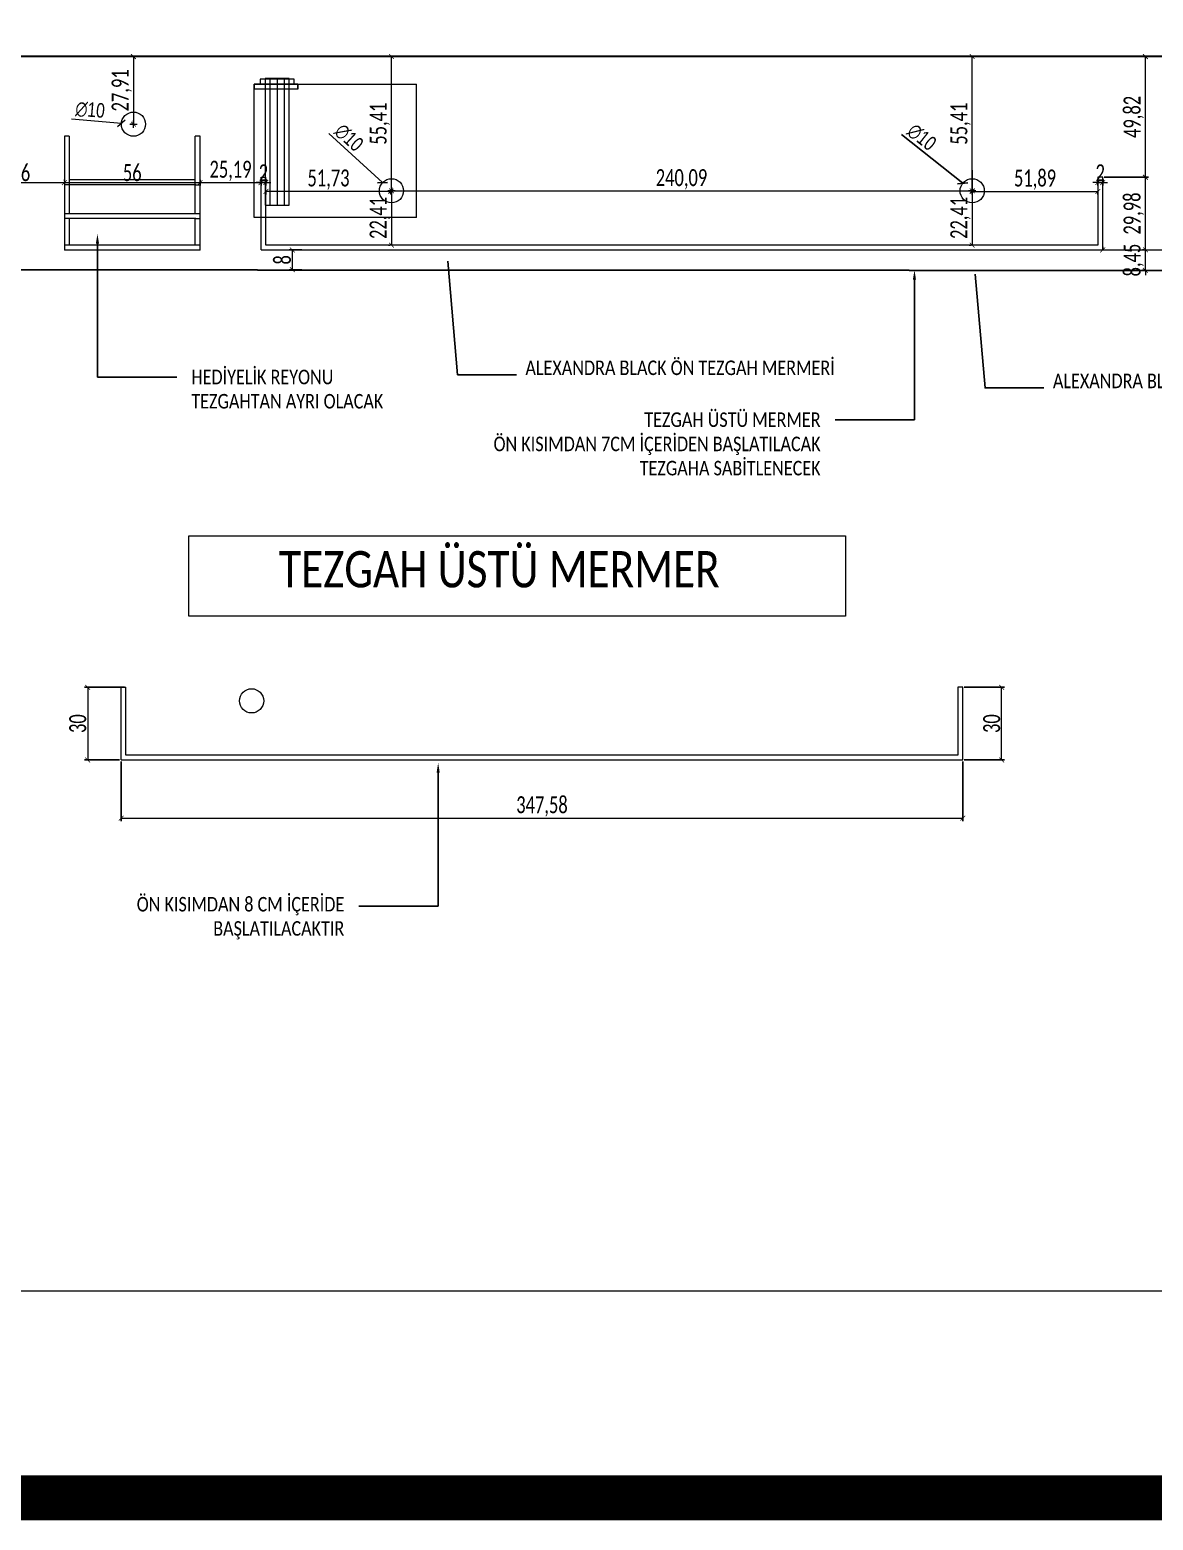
# Model space of a CAD drawing. Header units: millimetres. Extents: x 254888 to 263239, y -110593 to -105042.
# Drawn here: x 259196 to 259660, y -110593 to -109978 of the extents above; entities that cross this region are included whole.
import ezdxf
from ezdxf import colors
from ezdxf.entities.mleader import LeaderData, LeaderLine
from ezdxf.math import Vec2, Vec3

# ---------------------------------------------------------------- set-up
doc = ezdxf.new("R2010")
doc.units = ezdxf.units.MM
doc.header["$PDMODE"] = 2
doc.linetypes.add('CENTER', pattern=[50.8, 31.75, -6.35, 6.35, -6.35])
doc.layers.get('0').update_dxf_attribs({"lineweight": 20})
for name, color, linetype, lineweight in [('demir-1', 103, 'Continuous', 20), ('makineekipman', 156, 'Continuous', 20), ('mermer', 142, 'Continuous', 15), ('olcu', 251, 'Continuous', 20), ('text', 1, 'Continuous', 20), ('ölçü', 251, 'Continuous', 5)]:
    doc.layers.add(name, color=color, linetype=linetype, lineweight=lineweight)
doc.layers.add('RI-OTHERS', color=6, linetype='CENTER')
doc.layers.add('yazı', color=11, linetype='Continuous')
doc.styles.add('ATU', font='GOTHIC.TTF', dxfattribs={"width": 0.8})
doc.styles.add('text2', font='calibri.ttf', dxfattribs={"width": 0.8})
doc.styles.add('Ölçü50', font='calibri.ttf', dxfattribs={"width": 0.7})
doc.dimstyles.new('U_DIM_1_20', dxfattribs={"dimtxt": 6, "dimasz": 3, "dimexe": 3, "dimexo": 5, "dimgap": 1, "dimtad": 1, "dimdec": 1, "dimrnd": 0.5, "dimzin": 11, "dimtxsty": 'ATU', "dimblk": 'OBLIQUE', "dimcen": 1.5, "dimdle": 1.25, "dimclrd": 251, "dimclre": 251, "dimclrt": 1, "dimadec": 0, "dimazin": 0, "dimtfac": 1.25, "dimtdec": 1, "dimtix": 1, "dimtofl": 0, "dimtmove": 1, "dimatfit": 3, "dimldrblk": 'OBLIQUE', "dimfxl": 5, "dimtolj": 1, "dimtzin": 0, "dimarcsym": 0})
doc.dimstyles.new('ölçü10', dxfattribs={"dimtxt": 7, "dimasz": 2, "dimexe": 1.25, "dimexo": 0.625, "dimgap": 0.5, "dimtad": 1, "dimzin": 9, "dimtxsty": 'Ölçü50', "dimblk": 'ARCHTICK', "dimcen": 2, "dimclrd": 256, "dimclre": 256, "dimclrt": 1, "dimazin": 2, "dimtfac": 1, "dimtix": 1, "dimtmove": 0, "dimatfit": 3, "dimldrblk": 'ARCHTICK', "dimfxl": 1, "dimlwd": -1, "dimarcsym": 0})

# ---------------------------------------------------------------- blocks, each defined once
blk = doc.blocks.new('qqq')
at = {"layer": 'makineekipman'}
for p, q in [((242472.82, -92704.32, 0), (242472.82, -92756.62, 0)), ((242475.81, -92704.32, 0), (242475.77, -92756.62, 0)), ((242478.83, -92704.32, 0), (242478.83, -92756.62, 0)), ((242467.18, -92708.61, 0), (242485.25, -92708.61, 0))]:
    blk.add_line(p, q, dxfattribs=at)
at = {"layer": 'makineekipman', "extrusion": (-1.12909e-08, 1.39832e-08, 1), "elevation": 0}
for points in [[(242468.81, -92704.6), (242482.8, -92704.6), (242482.8, -92706.62), (242468.81, -92706.62)], [(242470.81, -92704.32), (242480.73, -92704.32), (242480.73, -92756.62), (242470.81, -92756.62)]]:
    blk.add_lwpolyline(points, close=True, dxfattribs=at)
at = {"layer": 'makineekipman', "extrusion": (6.3311e-09, 1.52846e-08, 1), "elevation": 0}
blk.add_lwpolyline([(242418.25, -92761.59), (242485.25, -92761.59), (242485.25, -92706.62), (242418.25, -92706.62)], dxfattribs=at)
at = {"layer": 'makineekipman', "elevation": 0}
for points in [[(242418.25, -92761.59), (242418.25, -92706.62)], [(242485.25, -92761.59), (242485.25, -92752.08)]]:
    blk.add_lwpolyline(points, dxfattribs=at)
at = {"layer": 'makineekipman', "extrusion": (6.3311e-09, 1.52846e-08, 1), "elevation": 0, "flags": 128}
blk.add_lwpolyline([(242485.25, -92706.62), (242467.18, -92706.62), (242467.18, -92708.61), (242467.18, -92706.62), (242485.25, -92706.62), (242485.25, -92708.61)], close=True, dxfattribs=at)
blk = doc.blocks.new('_Oblique')
at = {"color": 0, "linetype": 'ByBlock', "lineweight": -2}
blk.add_line((-0.5, -0.5), (0.5, 0.5), dxfattribs=at)
blk = doc.blocks.new('*D215')
at = {"layer": 'DEFPOINTS', "color": 0, "transparency": 16777216}
for p in [(260281.55, -109728.4, 0), (260291.51, -109729.24, 0)]:
    blk.add_point(p, dxfattribs=at)
at = {"layer": 'ölçü', "color": 251, "lineweight": -2, "transparency": 16777216}
for p, q in [((260261, -109726.68), (260281.55, -109728.4)), ((260286.53, -109730.32), (260286.53, -109727.32)), ((260285.03, -109728.82), (260288.03, -109728.82))]:
    blk.add_line(p, q, dxfattribs=at)
at = {"layer": 'ölçü', "color": 251, "lineweight": -2, "transparency": 16777216, "xscale": 3, "yscale": 3, "zscale": 3, "rotation": 355.2027176800433}
blk.add_blockref('_Oblique', (260281.55, -109728.4), dxfattribs=at)
at = {"layer": 'ölçü', "color": 1, "transparency": 16777216, "insert": (260268.65, -109722.97), "char_height": 6, "attachment_point": 5, "rotation": 355.20272, "style": 'ATU'}
blk.add_mtext('\\A1;∅10', dxfattribs=at)
blk = doc.blocks.new('*D234')
at = {"layer": 'DEFPOINTS', "color": 0, "transparency": 16777216}
for p in [(259342.16, -110040.7, 0), (259349.54, -110047.44, 0)]:
    blk.add_point(p, dxfattribs=at)
at = {"layer": 'ölçü', "color": 251, "lineweight": -2, "transparency": 16777216}
for p, q in [((259319.97, -110020.42), (259342.16, -110040.7)), ((259344.35, -110044.07), (259347.35, -110044.07)), ((259345.85, -110045.57), (259345.85, -110042.57))]:
    blk.add_line(p, q, dxfattribs=at)
at = {"layer": 'ölçü', "color": 251, "lineweight": -2, "transparency": 16777216, "xscale": 3, "yscale": 3, "zscale": 3, "rotation": 317.5828479906216}
blk.add_blockref('_Oblique', (259342.16, -110040.7), dxfattribs=at)
at = {"layer": 'ölçü', "color": 1, "transparency": 16777216, "insert": (259328.29, -110022.15), "char_height": 6, "attachment_point": 5, "rotation": 317.58285, "style": 'ATU'}
blk.add_mtext('\\A1;∅10', dxfattribs=at)
blk = doc.blocks.new('*D235')
at = {"layer": 'DEFPOINTS', "color": 0, "transparency": 16777216}
for p in [(259581.76, -110040.96, 0), (259589.58, -110047.18, 0)]:
    blk.add_point(p, dxfattribs=at)
at = {"layer": 'ölçü', "color": 251, "lineweight": -2, "transparency": 16777216}
for p, q in [((259556.42, -110020.8), (259581.76, -110040.96)), ((259584.17, -110044.07), (259587.17, -110044.07)), ((259585.67, -110045.57), (259585.67, -110042.57))]:
    blk.add_line(p, q, dxfattribs=at)
at = {"layer": 'ölçü', "color": 251, "lineweight": -2, "transparency": 16777216, "xscale": 3, "yscale": 3, "zscale": 3, "rotation": 321.4969797318866}
blk.add_blockref('_Oblique', (259581.76, -110040.96), dxfattribs=at)
at = {"layer": 'ölçü', "color": 1, "transparency": 16777216, "insert": (259564.85, -110021.96), "char_height": 6, "attachment_point": 5, "rotation": 321.49698, "style": 'ATU'}
blk.add_mtext('\\A1;∅10', dxfattribs=at)
blk = doc.blocks.new('_ArchTick')
at = {"color": 0, "linetype": 'ByBlock', "const_width": 0.15}
blk.add_lwpolyline([(-0.5, -0.5), (0.5, 0.5)], dxfattribs=at)
blk = doc.blocks.new('*D236')
at = {"layer": 'DEFPOINTS', "color": 0, "transparency": 16777216}
for p in [(259236.21, -110249.09), (259220.39, -110279.09), (259234.21, -110279.09)]:
    blk.add_point(p, dxfattribs=at)
at = {"layer": 'olcu', "lineweight": -2, "transparency": 16777216}
for p, q in [((259235.58, -110249.09), (259219.14, -110249.09)), ((259233.58, -110279.09), (259219.14, -110279.09))]:
    blk.add_line(p, q, dxfattribs=at)
at = {"layer": 'olcu', "transparency": 16777216}
blk.add_line((259220.39, -110249.09), (259220.39, -110279.09), dxfattribs=at)
at = {"layer": 'olcu', "transparency": 16777216, "xscale": 2, "yscale": 2, "zscale": 2}
for p, rotation in [((259220.39, -110249.09), 90), ((259220.39, -110279.09), 270)]:
    blk.add_blockref('_ArchTick', p, dxfattribs=dict(at, rotation=rotation))
at = {"layer": 'olcu', "color": 1, "transparency": 16777216, "insert": (259216.31, -110264.09), "char_height": 7, "attachment_point": 5, "rotation": 90, "style": 'Ölçü50'}
blk.add_mtext('30', dxfattribs=at)
blk = doc.blocks.new('*D237')
at = {"layer": 'DEFPOINTS', "color": 0, "transparency": 16777216}
for p in [(259234.21, -110279.09), (259581.79, -110279.09), (259581.79, -110303.1)]:
    blk.add_point(p, dxfattribs=at)
at = {"layer": 'olcu', "lineweight": -2, "transparency": 16777216}
for p, q in [((259234.21, -110279.72), (259234.21, -110304.35)), ((259581.79, -110279.72), (259581.79, -110304.35))]:
    blk.add_line(p, q, dxfattribs=at)
at = {"layer": 'olcu', "transparency": 16777216}
blk.add_line((259234.21, -110303.1), (259581.79, -110303.1), dxfattribs=at)
at = {"layer": 'olcu', "transparency": 16777216, "xscale": 2, "yscale": 2, "zscale": 2, "rotation": 180}
blk.add_blockref('_ArchTick', (259234.21, -110303.1), dxfattribs=at)
at = {"layer": 'olcu', "transparency": 16777216, "xscale": 2, "yscale": 2, "zscale": 2}
blk.add_blockref('_ArchTick', (259581.79, -110303.1), dxfattribs=at)
at = {"layer": 'olcu', "color": 1, "transparency": 16777216, "insert": (259408, -110298.28), "char_height": 7, "attachment_point": 5, "style": 'Ölçü50'}
blk.add_mtext('347,58', dxfattribs=at)
blk = doc.blocks.new('*D238')
at = {"layer": 'DEFPOINTS', "color": 0, "transparency": 16777216}
for p in [(259581.79, -110249.09), (259597.82, -110249.09), (259581.79, -110279.09)]:
    blk.add_point(p, dxfattribs=at)
at = {"layer": 'olcu', "lineweight": -2, "transparency": 16777216}
for p, q in [((259582.41, -110249.09), (259599.07, -110249.09)), ((259582.41, -110279.09), (259599.07, -110279.09))]:
    blk.add_line(p, q, dxfattribs=at)
at = {"layer": 'olcu', "transparency": 16777216}
blk.add_line((259597.82, -110279.09), (259597.82, -110249.09), dxfattribs=at)
at = {"layer": 'olcu', "transparency": 16777216, "xscale": 2, "yscale": 2, "zscale": 2}
for p, rotation in [((259597.82, -110249.09), 90), ((259597.82, -110279.09), 270)]:
    blk.add_blockref('_ArchTick', p, dxfattribs=dict(at, rotation=rotation))
at = {"layer": 'olcu', "color": 1, "transparency": 16777216, "insert": (259593.73, -110264.09), "char_height": 7, "attachment_point": 5, "rotation": 90, "style": 'Ölçü50'}
blk.add_mtext('30', dxfattribs=at)
blk = doc.blocks.new('*D256')
at = {"layer": 'DEFPOINTS', "color": 0, "transparency": 16777216}
for p in [(259174.79, -110040.7, 0), (259210.79, -110040.7, 0), (259210.79, -110040.7)]:
    blk.add_point(p, dxfattribs=at)
at = {"layer": 'ölçü', "lineweight": -2, "transparency": 16777216}
for p, q in [((259174.79, -110040.07), (259174.79, -110039.45)), ((259210.79, -110040.07), (259210.79, -110039.45))]:
    blk.add_line(p, q, dxfattribs=at)
at = {"layer": 'ölçü', "transparency": 16777216}
blk.add_line((259174.79, -110040.7), (259210.79, -110040.7), dxfattribs=at)
at = {"layer": 'ölçü', "transparency": 16777216, "xscale": 2, "yscale": 2, "zscale": 2, "rotation": 180}
blk.add_blockref('_ArchTick', (259174.79, -110040.7), dxfattribs=at)
at = {"layer": 'ölçü', "transparency": 16777216, "xscale": 2, "yscale": 2, "zscale": 2}
blk.add_blockref('_ArchTick', (259210.79, -110040.7), dxfattribs=at)
at = {"layer": 'ölçü', "color": 1, "transparency": 16777216, "insert": (259192.79, -110036.61), "char_height": 7, "attachment_point": 5, "style": 'Ölçü50'}
blk.add_mtext('36', dxfattribs=at)
blk = doc.blocks.new('*D257')
at = {"layer": 'DEFPOINTS', "color": 0, "transparency": 16777216}
for p in [(259210.79, -110040.7, 0), (259266.79, -110038.94, 0), (259266.79, -110040.7)]:
    blk.add_point(p, dxfattribs=at)
at = {"layer": 'ölçü', "lineweight": -2, "transparency": 16777216}
for p, q in [((259210.79, -110040.07), (259210.79, -110039.45)), ((259266.79, -110039.57), (259266.79, -110041.95))]:
    blk.add_line(p, q, dxfattribs=at)
at = {"layer": 'ölçü', "transparency": 16777216}
blk.add_line((259210.79, -110040.7), (259266.79, -110040.7), dxfattribs=at)
at = {"layer": 'ölçü', "transparency": 16777216, "xscale": 2, "yscale": 2, "zscale": 2, "rotation": 180}
blk.add_blockref('_ArchTick', (259210.79, -110040.7), dxfattribs=at)
at = {"layer": 'ölçü', "transparency": 16777216, "xscale": 2, "yscale": 2, "zscale": 2}
blk.add_blockref('_ArchTick', (259266.79, -110040.7), dxfattribs=at)
at = {"layer": 'ölçü', "color": 1, "transparency": 16777216, "insert": (259238.79, -110036.61), "char_height": 7, "attachment_point": 5, "style": 'Ölçü50'}
blk.add_mtext('56', dxfattribs=at)
blk = doc.blocks.new('*D258')
at = {"layer": 'DEFPOINTS', "color": 0, "transparency": 16777216}
for p in [(259266.79, -110038.94, 0), (259291.98, -110038.48), (259291.98, -110040.7)]:
    blk.add_point(p, dxfattribs=at)
at = {"layer": 'ölçü', "lineweight": -2, "transparency": 16777216}
for p, q in [((259266.79, -110039.57), (259266.79, -110041.95)), ((259291.98, -110039.1), (259291.98, -110041.95))]:
    blk.add_line(p, q, dxfattribs=at)
at = {"layer": 'ölçü', "transparency": 16777216}
blk.add_line((259266.79, -110040.7), (259291.98, -110040.7), dxfattribs=at)
at = {"layer": 'ölçü', "transparency": 16777216, "xscale": 2, "yscale": 2, "zscale": 2, "rotation": 180}
blk.add_blockref('_ArchTick', (259266.79, -110040.7), dxfattribs=at)
at = {"layer": 'ölçü', "transparency": 16777216, "xscale": 2, "yscale": 2, "zscale": 2}
blk.add_blockref('_ArchTick', (259291.98, -110040.7), dxfattribs=at)
at = {"layer": 'ölçü', "color": 1, "transparency": 16777216, "insert": (259279.39, -110035.88), "char_height": 7, "attachment_point": 5, "style": 'Ölçü50'}
blk.add_mtext('25,19', dxfattribs=at)
blk = doc.blocks.new('*D259')
at = {"layer": 'DEFPOINTS', "color": 0, "transparency": 16777216}
for p in [(259291.98, -110038.48), (259293.98, -110038.48), (259293.98, -110040.7)]:
    blk.add_point(p, dxfattribs=at)
at = {"layer": 'ölçü', "transparency": 16777216}
for p, q in [((259291.98, -110040.7), (259289.98, -110040.7)), ((259291.98, -110040.7), (259293.98, -110040.7)), ((259293.98, -110040.7), (259295.98, -110040.7))]:
    blk.add_line(p, q, dxfattribs=at)
at = {"layer": 'ölçü', "lineweight": -2, "transparency": 16777216}
for p, q in [((259291.98, -110039.1), (259291.98, -110041.95)), ((259293.98, -110039.1), (259293.98, -110041.95))]:
    blk.add_line(p, q, dxfattribs=at)
at = {"layer": 'ölçü', "transparency": 16777216, "xscale": 2, "yscale": 2, "zscale": 2}
blk.add_blockref('_ArchTick', (259291.98, -110040.7), dxfattribs=at)
at = {"layer": 'ölçü', "transparency": 16777216, "xscale": 2, "yscale": 2, "zscale": 2, "rotation": 180}
blk.add_blockref('_ArchTick', (259293.98, -110040.7), dxfattribs=at)
at = {"layer": 'ölçü', "color": 1, "transparency": 16777216, "insert": (259292.98, -110036.66), "char_height": 7, "attachment_point": 5, "style": 'Ölçü50'}
blk.add_mtext('2', dxfattribs=at)
blk = doc.blocks.new('*D260')
at = {"layer": 'DEFPOINTS', "color": 0, "transparency": 16777216}
for p in [(259637.56, -110038.48), (259639.56, -110038.48), (259639.56, -110040.7)]:
    blk.add_point(p, dxfattribs=at)
at = {"layer": 'ölçü', "transparency": 16777216}
for p, q in [((259637.56, -110040.7), (259635.56, -110040.7)), ((259637.56, -110040.7), (259639.56, -110040.7)), ((259639.56, -110040.7), (259641.56, -110040.7))]:
    blk.add_line(p, q, dxfattribs=at)
at = {"layer": 'ölçü', "lineweight": -2, "transparency": 16777216}
for p, q in [((259637.56, -110039.1), (259637.56, -110041.95)), ((259639.56, -110039.1), (259639.56, -110041.95))]:
    blk.add_line(p, q, dxfattribs=at)
at = {"layer": 'ölçü', "transparency": 16777216, "xscale": 2, "yscale": 2, "zscale": 2}
blk.add_blockref('_ArchTick', (259637.56, -110040.7), dxfattribs=at)
at = {"layer": 'ölçü', "transparency": 16777216, "xscale": 2, "yscale": 2, "zscale": 2, "rotation": 180}
blk.add_blockref('_ArchTick', (259639.56, -110040.7), dxfattribs=at)
at = {"layer": 'ölçü', "color": 1, "transparency": 16777216, "insert": (259638.56, -110036.66), "char_height": 7, "attachment_point": 5, "style": 'Ölçü50'}
blk.add_mtext('2', dxfattribs=at)
blk = doc.blocks.new('*D265')
at = {"layer": 'DEFPOINTS', "color": 0, "transparency": 16777216}
for p in [(259239.29, -109988.66), (259239.29, -110016.57, 0), (259239.29, -110016.57)]:
    blk.add_point(p, dxfattribs=at)
at = {"layer": 'ölçü', "lineweight": -2, "transparency": 16777216}
for p, q in [((259238.67, -109988.66), (259238.04, -109988.66)), ((259238.67, -110016.57), (259238.04, -110016.57))]:
    blk.add_line(p, q, dxfattribs=at)
at = {"layer": 'ölçü', "transparency": 16777216}
blk.add_line((259239.29, -109988.66), (259239.29, -110016.57), dxfattribs=at)
at = {"layer": 'ölçü', "transparency": 16777216, "xscale": 2, "yscale": 2, "zscale": 2}
for p, rotation in [((259239.29, -109988.66), 90), ((259239.29, -110016.57), 270)]:
    blk.add_blockref('_ArchTick', p, dxfattribs=dict(at, rotation=rotation))
at = {"layer": 'ölçü', "color": 1, "transparency": 16777216, "insert": (259234.48, -110002.61), "char_height": 7, "attachment_point": 5, "rotation": 90, "style": 'Ölçü50'}
blk.add_mtext('27,91', dxfattribs=at)
blk = doc.blocks.new('*D266')
at = {"layer": 'DEFPOINTS', "color": 0, "transparency": 16777216}
for p in [(259345.85, -109988.66), (259346.64, -109988.66, 0), (259346.64, -110044.07, 0)]:
    blk.add_point(p, dxfattribs=at)
at = {"layer": 'ölçü', "lineweight": -2, "transparency": 16777216}
for p, q in [((259346.01, -109988.66), (259344.6, -109988.66)), ((259346.01, -110044.07), (259344.6, -110044.07))]:
    blk.add_line(p, q, dxfattribs=at)
at = {"layer": 'ölçü', "transparency": 16777216}
blk.add_line((259345.85, -110044.07), (259345.85, -109988.66), dxfattribs=at)
at = {"layer": 'ölçü', "transparency": 16777216, "xscale": 2, "yscale": 2, "zscale": 2}
for p, rotation in [((259345.85, -109988.66), 90), ((259345.85, -110044.07), 270)]:
    blk.add_blockref('_ArchTick', p, dxfattribs=dict(at, rotation=rotation))
at = {"layer": 'ölçü', "color": 1, "transparency": 16777216, "insert": (259341.06, -110016.36), "char_height": 7, "attachment_point": 5, "rotation": 90, "style": 'Ölçü50'}
blk.add_mtext('55,41', dxfattribs=at)
blk = doc.blocks.new('*D267')
at = {"layer": 'DEFPOINTS', "color": 0, "transparency": 16777216}
for p in [(259345.58, -110043.73), (259585.67, -110044.07, 0), (259585.67, -110044.15)]:
    blk.add_point(p, dxfattribs=at)
at = {"layer": 'ölçü', "transparency": 16777216}
blk.add_line((259345.58, -110044.15), (259585.67, -110044.15), dxfattribs=at)
at = {"layer": 'ölçü', "lineweight": -2, "transparency": 16777216}
for p, q in [((259345.58, -110044.36), (259345.58, -110045.4)), ((259585.67, -110044.69), (259585.67, -110045.4))]:
    blk.add_line(p, q, dxfattribs=at)
at = {"layer": 'ölçü', "transparency": 16777216, "xscale": 2, "yscale": 2, "zscale": 2, "rotation": 180}
blk.add_blockref('_ArchTick', (259345.58, -110044.15), dxfattribs=at)
at = {"layer": 'ölçü', "transparency": 16777216, "xscale": 2, "yscale": 2, "zscale": 2}
blk.add_blockref('_ArchTick', (259585.67, -110044.15), dxfattribs=at)
at = {"layer": 'ölçü', "color": 1, "transparency": 16777216, "insert": (259465.62, -110039.34), "char_height": 7, "attachment_point": 5, "style": 'Ölçü50'}
blk.add_mtext('240,09', dxfattribs=at)
blk = doc.blocks.new('*D268')
at = {"layer": 'DEFPOINTS', "color": 0, "transparency": 16777216}
for p in [(259585.67, -110044.07, 0), (259637.56, -110044.26), (259637.56, -110044.31)]:
    blk.add_point(p, dxfattribs=at)
at = {"layer": 'ölçü', "transparency": 16777216}
blk.add_line((259585.67, -110044.31), (259637.56, -110044.31), dxfattribs=at)
at = {"layer": 'ölçü', "lineweight": -2, "transparency": 16777216}
for p, q in [((259585.67, -110044.69), (259585.67, -110045.56)), ((259637.56, -110044.89), (259637.56, -110045.56))]:
    blk.add_line(p, q, dxfattribs=at)
at = {"layer": 'ölçü', "transparency": 16777216, "xscale": 2, "yscale": 2, "zscale": 2, "rotation": 180}
blk.add_blockref('_ArchTick', (259585.67, -110044.31), dxfattribs=at)
at = {"layer": 'ölçü', "transparency": 16777216, "xscale": 2, "yscale": 2, "zscale": 2}
blk.add_blockref('_ArchTick', (259637.56, -110044.31), dxfattribs=at)
at = {"layer": 'ölçü', "color": 1, "transparency": 16777216, "insert": (259611.62, -110039.5), "char_height": 7, "attachment_point": 5, "style": 'Ölçü50'}
blk.add_mtext('51,89', dxfattribs=at)
blk = doc.blocks.new('*D269')
at = {"layer": 'DEFPOINTS', "color": 0, "transparency": 16777216}
for p in [(259293.98, -110044.02), (259293.98, -110044.3), (259345.71, -110044.02)]:
    blk.add_point(p, dxfattribs=at)
at = {"layer": 'ölçü', "transparency": 16777216}
blk.add_line((259345.71, -110044.3), (259293.98, -110044.3), dxfattribs=at)
at = {"layer": 'ölçü', "lineweight": -2, "transparency": 16777216}
for p, q in [((259293.98, -110044.65), (259293.98, -110045.55)), ((259345.71, -110044.65), (259345.71, -110045.55))]:
    blk.add_line(p, q, dxfattribs=at)
at = {"layer": 'ölçü', "transparency": 16777216, "xscale": 2, "yscale": 2, "zscale": 2, "rotation": 180}
blk.add_blockref('_ArchTick', (259293.98, -110044.3), dxfattribs=at)
at = {"layer": 'ölçü', "transparency": 16777216, "xscale": 2, "yscale": 2, "zscale": 2}
blk.add_blockref('_ArchTick', (259345.71, -110044.3), dxfattribs=at)
at = {"layer": 'ölçü', "color": 1, "transparency": 16777216, "insert": (259319.85, -110039.48), "char_height": 7, "attachment_point": 5, "style": 'Ölçü50'}
blk.add_mtext('51,73', dxfattribs=at)
blk = doc.blocks.new('*D274')
at = {"layer": 'DEFPOINTS', "color": 0, "transparency": 16777216}
for p in [(259585.91, -110044.07), (259585.67, -110066.48), (259585.91, -110066.48)]:
    blk.add_point(p, dxfattribs=at)
at = {"layer": 'ölçü', "lineweight": -2, "transparency": 16777216}
for p, q in [((259585.29, -110044.07), (259584.42, -110044.07)), ((259585.29, -110066.48), (259584.42, -110066.48))]:
    blk.add_line(p, q, dxfattribs=at)
at = {"layer": 'ölçü', "transparency": 16777216}
blk.add_line((259585.67, -110044.07), (259585.67, -110066.48), dxfattribs=at)
at = {"layer": 'ölçü', "transparency": 16777216, "xscale": 2, "yscale": 2, "zscale": 2}
for p, rotation in [((259585.67, -110044.07), 90), ((259585.67, -110066.48), 270)]:
    blk.add_blockref('_ArchTick', p, dxfattribs=dict(at, rotation=rotation))
at = {"layer": 'ölçü', "color": 1, "transparency": 16777216, "insert": (259580.85, -110055.27), "char_height": 7, "attachment_point": 5, "rotation": 90, "style": 'Ölçü50'}
blk.add_mtext('22,41', dxfattribs=at)
blk = doc.blocks.new('*D275')
at = {"layer": 'DEFPOINTS', "color": 0, "transparency": 16777216}
for p in [(259585.67, -109988.66, 0), (259585.67, -109988.66), (259585.67, -110044.07, 0)]:
    blk.add_point(p, dxfattribs=at)
at = {"layer": 'ölçü', "lineweight": -2, "transparency": 16777216}
for p, q in [((259585.04, -109988.66), (259584.42, -109988.66)), ((259585.04, -110044.07), (259584.42, -110044.07))]:
    blk.add_line(p, q, dxfattribs=at)
at = {"layer": 'ölçü', "transparency": 16777216}
blk.add_line((259585.67, -110044.07), (259585.67, -109988.66), dxfattribs=at)
at = {"layer": 'ölçü', "transparency": 16777216, "xscale": 2, "yscale": 2, "zscale": 2}
for p, rotation in [((259585.67, -109988.66), 90), ((259585.67, -110044.07), 270)]:
    blk.add_blockref('_ArchTick', p, dxfattribs=dict(at, rotation=rotation))
at = {"layer": 'ölçü', "color": 1, "transparency": 16777216, "insert": (259580.88, -110016.36), "char_height": 7, "attachment_point": 5, "rotation": 90, "style": 'Ölçü50'}
blk.add_mtext('55,41', dxfattribs=at)
blk = doc.blocks.new('*D276')
at = {"layer": 'DEFPOINTS', "color": 0, "transparency": 16777216}
for p in [(259345.85, -110044.07, 0), (259345.85, -110066.48), (259345.85, -110066.48)]:
    blk.add_point(p, dxfattribs=at)
at = {"layer": 'ölçü', "lineweight": -2, "transparency": 16777216}
for p, q in [((259345.22, -110044.07), (259344.6, -110044.07)), ((259345.22, -110066.48), (259344.6, -110066.48))]:
    blk.add_line(p, q, dxfattribs=at)
at = {"layer": 'ölçü', "transparency": 16777216}
blk.add_line((259345.85, -110044.07), (259345.85, -110066.48), dxfattribs=at)
at = {"layer": 'ölçü', "transparency": 16777216, "xscale": 2, "yscale": 2, "zscale": 2}
for p, rotation in [((259345.85, -110044.07), 90), ((259345.85, -110066.48), 270)]:
    blk.add_blockref('_ArchTick', p, dxfattribs=dict(at, rotation=rotation))
at = {"layer": 'ölçü', "color": 1, "transparency": 16777216, "insert": (259341.03, -110055.27), "char_height": 7, "attachment_point": 5, "rotation": 90, "style": 'Ölçü50'}
blk.add_mtext('22,41', dxfattribs=at)
blk = doc.blocks.new('*D277')
at = {"layer": 'DEFPOINTS', "color": 0, "transparency": 16777216}
for p in [(259309.45, -110068.48), (259304.91, -110076.7), (259309.45, -110076.7, 0)]:
    blk.add_point(p, dxfattribs=at)
at = {"layer": 'ölçü', "lineweight": -2, "transparency": 16777216}
for p, q in [((259308.83, -110068.48), (259303.66, -110068.48)), ((259308.82, -110076.7), (259303.66, -110076.7))]:
    blk.add_line(p, q, dxfattribs=at)
at = {"layer": 'ölçü', "transparency": 16777216}
blk.add_line((259304.91, -110068.48), (259304.91, -110076.7), dxfattribs=at)
at = {"layer": 'ölçü', "transparency": 16777216, "xscale": 2, "yscale": 2, "zscale": 2}
for p, rotation in [((259304.91, -110068.48), 90), ((259304.91, -110076.7), 270)]:
    blk.add_blockref('_ArchTick', p, dxfattribs=dict(at, rotation=rotation))
at = {"layer": 'ölçü', "color": 1, "transparency": 16777216, "insert": (259300.83, -110072.59), "char_height": 7, "attachment_point": 5, "rotation": 90, "style": 'Ölçü50'}
blk.add_mtext('8', dxfattribs=at)
blk = doc.blocks.new('*D280')
at = {"layer": 'DEFPOINTS', "color": 0, "transparency": 16777216}
for p in [(259639.56, -110068.48), (259828.81, -110068.46, 0), (259828.81, -110068.46)]:
    blk.add_point(p, dxfattribs=at)
at = {"layer": 'ölçü', "lineweight": -2, "transparency": 16777216}
for p, q in [((259639.56, -110067.85), (259639.56, -110067.21)), ((259828.81, -110067.83), (259828.81, -110067.21))]:
    blk.add_line(p, q, dxfattribs=at)
at = {"layer": 'ölçü', "transparency": 16777216}
blk.add_line((259639.56, -110068.46), (259828.81, -110068.46), dxfattribs=at)
at = {"layer": 'ölçü', "transparency": 16777216, "xscale": 2, "yscale": 2, "zscale": 2, "rotation": 180}
blk.add_blockref('_ArchTick', (259639.56, -110068.46), dxfattribs=at)
at = {"layer": 'ölçü', "transparency": 16777216, "xscale": 2, "yscale": 2, "zscale": 2}
blk.add_blockref('_ArchTick', (259828.81, -110068.46), dxfattribs=at)
at = {"layer": 'ölçü', "color": 1, "transparency": 16777216, "insert": (259734.18, -110063.64), "char_height": 7, "attachment_point": 5, "style": 'Ölçü50'}
blk.add_mtext('189,24', dxfattribs=at)
blk = doc.blocks.new('*D281')
at = {"layer": 'DEFPOINTS', "color": 0, "transparency": 16777216}
for p in [(259657.21, -110068.46), (259657.21, -110068.46), (259657.21, -110076.91, 0)]:
    blk.add_point(p, dxfattribs=at)
at = {"layer": 'ölçü', "lineweight": -2, "transparency": 16777216}
for p, q in [((259656.58, -110068.46), (259655.96, -110068.46)), ((259656.58, -110076.91), (259655.96, -110076.91))]:
    blk.add_line(p, q, dxfattribs=at)
at = {"layer": 'ölçü', "transparency": 16777216}
for p, q in [((259657.21, -110068.46), (259657.21, -110066.46)), ((259657.21, -110076.91), (259657.21, -110068.46)), ((259657.21, -110076.91), (259657.21, -110078.91))]:
    blk.add_line(p, q, dxfattribs=at)
at = {"layer": 'ölçü', "transparency": 16777216, "xscale": 2, "yscale": 2, "zscale": 2}
for p, rotation in [((259657.21, -110068.46), 270), ((259657.21, -110076.91), 90)]:
    blk.add_blockref('_ArchTick', p, dxfattribs=dict(at, rotation=rotation))
at = {"layer": 'ölçü', "color": 1, "transparency": 16777216, "insert": (259652.39, -110072.68), "char_height": 7, "attachment_point": 5, "rotation": 90, "style": 'Ölçü50'}
blk.add_mtext('8,45', dxfattribs=at)
blk = doc.blocks.new('*D282')
at = {"layer": 'DEFPOINTS', "color": 0, "transparency": 16777216}
for p in [(259639.56, -110038.48), (259657.21, -110038.48), (259657.21, -110068.46)]:
    blk.add_point(p, dxfattribs=at)
at = {"layer": 'ölçü', "lineweight": -2, "transparency": 16777216}
for p, q in [((259640.19, -110038.48), (259658.46, -110038.48)), ((259656.58, -110068.46), (259655.96, -110068.46))]:
    blk.add_line(p, q, dxfattribs=at)
at = {"layer": 'ölçü', "transparency": 16777216}
blk.add_line((259657.21, -110068.46), (259657.21, -110038.48), dxfattribs=at)
at = {"layer": 'ölçü', "transparency": 16777216, "xscale": 2, "yscale": 2, "zscale": 2}
for p, rotation in [((259657.21, -110038.48), 90), ((259657.21, -110068.46), 270)]:
    blk.add_blockref('_ArchTick', p, dxfattribs=dict(at, rotation=rotation))
at = {"layer": 'ölçü', "color": 1, "transparency": 16777216, "insert": (259652.39, -110053.47), "char_height": 7, "attachment_point": 5, "rotation": 90, "style": 'Ölçü50'}
blk.add_mtext('29,98', dxfattribs=at)
blk = doc.blocks.new('*D283')
at = {"layer": 'DEFPOINTS', "color": 0, "transparency": 16777216}
for p in [(259650.86, -109988.66, 0), (259657.21, -109988.66), (259639.56, -110038.48)]:
    blk.add_point(p, dxfattribs=at)
at = {"layer": 'ölçü', "lineweight": -2, "transparency": 16777216}
for p, q in [((259651.49, -109988.66), (259658.46, -109988.66)), ((259640.19, -110038.48), (259658.46, -110038.48))]:
    blk.add_line(p, q, dxfattribs=at)
at = {"layer": 'ölçü', "transparency": 16777216}
blk.add_line((259657.21, -110038.48), (259657.21, -109988.66), dxfattribs=at)
at = {"layer": 'ölçü', "transparency": 16777216, "xscale": 2, "yscale": 2, "zscale": 2}
for p, rotation in [((259657.21, -109988.66), 90), ((259657.21, -110038.48), 270)]:
    blk.add_blockref('_ArchTick', p, dxfattribs=dict(at, rotation=rotation))
at = {"layer": 'ölçü', "color": 1, "transparency": 16777216, "insert": (259652.39, -110013.57), "char_height": 7, "attachment_point": 5, "rotation": 90, "style": 'Ölçü50'}
blk.add_mtext('49,82', dxfattribs=at)
blk = doc.blocks.new('kasa m')
at = {"layer": 'mermer', "extrusion": (-6.3311e-09, 1.52846e-08, 1)}
for p, q in [((260258.03, -109733.83, 0), (260258.03, -109780.82, 0)), ((260260.03, -109733.83, 0), (260260.03, -109765.82, 0)), ((260260.03, -109767.82, 0), (260260.03, -109778.82, 0))]:
    blk.add_line(p, q, dxfattribs=at)
at = {"layer": 'mermer'}
for p, q in [((260260.03, -109733.83, 0), (260258.03, -109733.83, 0)), ((260314.03, -109733.83, 0), (260312.03, -109733.83, 0)), ((260312.03, -109765.82, 0), (260312.03, -109733.83, 0)), ((260314.03, -109780.82, 0), (260314.03, -109733.83, 0)), ((260312.03, -109751.82, 0), (260260.03, -109751.82, 0)), ((260260.03, -109753.82, 0), (260258.03, -109753.82, 0)), ((260312.24, -109753.82, 0), (260260.03, -109753.82, 0)), ((260312.24, -109753.82, 0), (260314.03, -109753.82, 0)), ((260314.03, -109765.82, 0), (260258.03, -109765.82, 0)), ((260260.03, -109767.82, 0), (260258.03, -109767.82, 0)), ((260312.24, -109767.82, 0), (260260.03, -109767.82, 0)), ((260312.03, -109778.82, 0), (260312.03, -109767.82, 0)), ((260312.24, -109767.82, 0), (260314.03, -109767.82, 0)), ((260314.03, -109778.82, 0), (260258.03, -109778.82, 0)), ((260314.03, -109780.82, 0), (260258.03, -109780.82, 0))]:
    blk.add_line(p, q, dxfattribs=at)
blk.add_circle((260286.53, -109728.82, 0), 5, dxfattribs=at)
at = {"layer": 'ölçü'}
dim = blk.add_diameter_dim_2p(p1=(260291.51, -109729.24, 0), p2=(260281.55, -109728.4, 0), dimstyle='U_DIM_1_20', dxfattribs=at)
dim.commit()
dim.dimension.update_dxf_attribs({"geometry": '*D215', "text_midpoint": (260268.65, -109722.97, 0)})

msp = doc.modelspace()

# ---------------------------------------------------------------- linework, layer by layer
at = {"color": 1, "const_width": 18.492}
msp.add_lwpolyline([(257100.03, -109030.619), (262946.71, -109030.619), (262946.71, -110583.763), (257100.03, -110583.763)], close=True, dxfattribs=at)
for points in [[(258600.898, -109633.156), (260204.48, -109633.156), (260204.48, -110498.492), (258600.898, -110498.492)], [(259262.208, -110186.574), (259533.354, -110186.574), (259533.354, -110219.768), (259262.208, -110219.768)]]:
    msp.add_lwpolyline(points, close=True)
at = {"layer": 'demir-1', "elevation": 0}
msp.add_lwpolyline([(259283.745, -109988.518), (259825.807, -109988.518)], dxfattribs=at)
at = {"layer": 'mermer'}
for p, q in [((259293.981, -110066.478), (259293.981, -110038.478)), ((259639.563, -110038.478), (259637.563, -110038.478)), ((259637.563, -110038.478), (259637.563, -110066.478)), ((259639.563, -110068.478), (259639.563, -110038.478)), ((259291.981, -110068.478), (259639.563, -110068.478)), ((259637.563, -110066.478), (259293.981, -110066.478)), ((259236.206, -110277.095), (259236.206, -110249.095)), ((259581.788, -110249.095), (259579.788, -110249.095)), ((259579.788, -110249.095), (259579.788, -110277.095)), ((259581.788, -110279.095), (259581.788, -110249.095)), ((259234.206, -110279.095), (259581.788, -110279.095)), ((259579.788, -110277.095), (259236.206, -110277.095))]:
    msp.add_line(p, q, dxfattribs=at)
at = {"layer": 'mermer', "lineweight": 30, "elevation": 0}
msp.add_lwpolyline([(259021.295, -109988.658), (259021.295, -110076.518), (259828.807, -110077.018), (259828.797, -109988.658)], close=True, dxfattribs=at)
at = {"layer": 'mermer'}
for points in [[(259291.981, -110068.478), (259291.981, -110038.478)], [(259291.981, -110038.478), (259293.981, -110038.478)], [(259234.206, -110279.095), (259234.206, -110249.095)], [(259234.206, -110249.095), (259236.206, -110249.095)]]:
    msp.add_lwpolyline(points, dxfattribs=at)
for centre in [(259345.848, -110044.069, 0), (259585.669, -110044.069, 0), (259288.074, -110254.685, 0)]:
    msp.add_circle(centre, 5, dxfattribs=at)
at = {"layer": 'RI-OTHERS', "elevation": 0}
msp.add_lwpolyline([(259585.669, -110044.069), (259585.669, -110035.554)], dxfattribs=at)
at = {"layer": 'yazı', "elevation": 0}
for points in [[(259369.112, -110073.133), (259373.185, -110120.034), (259397.437, -110120.034)], [(259586.952, -110078.542), (259591.025, -110125.443), (259615.277, -110125.443)]]:
    msp.add_lwpolyline(points, dxfattribs=at)

# ---------------------------------------------------------------- block references
at = {"layer": 'mermer'}
msp.add_blockref('kasa m', (-1047.235, -287.743, 0), dxfattribs=at)
at = {"layer": 'ölçü', "xscale": -1}
msp.add_blockref('qqq', (501774.42, -17293.444, 0), dxfattribs=at)

# ---------------------------------------------------------------- texts
at = {"layer": 'text', "insert": (259299.39, -110192.848), "char_height": 15, "width": 393.08678, "attachment_point": 1, "style": 'text2'}
msp.add_mtext('TEZGAH ÜSTÜ MERMER', dxfattribs=at)
at = {"layer": 'yazı', "char_height": 6, "attachment_point": 1, "style": 'text2'}
for insert in [(259401.181, -110114.168), (259619.02, -110119.577)]:
    msp.add_mtext_dynamic_manual_height_columns('\\pt120;{\\fCalibri Light|b0|i0|c162|p34;\\C0;ALEXANDRA BLACK ÖN TEZGAH MERMERİ}', width=1120.30164, gutter_width=1, heights=[0], dxfattribs=dict(at, insert=insert))

# ---------------------------------------------------------------- dimensions: what is measured, and where the dimension line sits
at = {"layer": 'olcu'}
for base, p1, p2, picture, middle in [((259220.395, -110279.095), (259236.206, -110249.095), (259234.206, -110279.095), '*D236', (259216.309, -110264.095)), ((259597.819, -110249.095), (259581.788, -110279.095), (259581.788, -110249.095), '*D238', (259593.733, -110264.095))]:
    dim = msp.add_linear_dim(base=base, p1=p1, p2=p2, angle=90, dimstyle='ölçü10', dxfattribs=at)
    dim.commit()
    dim.dimension.update_dxf_attribs({"geometry": picture, "text_midpoint": middle})
dim = msp.add_linear_dim(base=(259581.788, -110303.098), p1=(259234.206, -110279.095), p2=(259581.788, -110279.095), dimstyle='ölçü10', dxfattribs=at)
dim.commit()
dim.dimension.update_dxf_attribs({"geometry": '*D237', "text_midpoint": (259407.997, -110298.282)})
at = {"layer": 'ölçü'}
for base, p1, p2, picture, middle in [((259239.294, -110016.566), (259239.294, -109988.658), (259239.294, -110016.566, 0), '*D265', (259234.478, -110002.612)), ((259345.848, -109988.658), (259346.64, -110044.069, 0), (259346.64, -109988.658, 0), '*D266', (259341.06, -110016.363)), ((259585.669, -109988.658), (259585.669, -110044.069, 0), (259585.669, -109988.658, 0), '*D275', (259580.88, -110016.363)), ((259345.848, -110066.478), (259345.848, -110044.069, 0), (259345.848, -110066.478), '*D276', (259341.033, -110055.274)), ((259585.669, -110066.478), (259585.915, -110044.069), (259585.915, -110066.478), '*D274', (259580.853, -110055.274)), ((259657.2075, -110068.4574), (259657.2075, -110076.9115, 0), (259657.2075, -110068.4574), '*D281', (259652.3918, -110072.6845))]:
    dim = msp.add_linear_dim(base=base, p1=p1, p2=p2, angle=90, dimstyle='ölçü10', dxfattribs=at)
    dim.commit()
    dim.dimension.update_dxf_attribs({"geometry": picture, "text_midpoint": middle})
for base, p1, p2, picture, middle in [((259657.208, -109988.658), (259639.563, -110038.478), (259650.864, -109988.658, 0), '*D283', (259652.392, -110013.568)), ((259657.208, -110038.478), (259657.208, -110068.457), (259639.563, -110038.478), '*D282', (259652.392, -110053.468))]:
    dim = msp.add_linear_dim(base=base, p1=p1, p2=p2, angle=90, dimstyle='ölçü10', override={"dimtmove": 1}, dxfattribs=at)
    dim.commit()
    dim.dimension.update_dxf_attribs({"geometry": picture, "text_midpoint": middle})
for p1, p2, picture, middle in [((259349.54, -110047.441, 0), (259342.157, -110040.696, 0), '*D234', (259325.366, -110025.355, 0)), ((259589.581, -110047.182, 0), (259581.756, -110040.956, 0), '*D235', (259562.144, -110025.355, 0))]:
    dim = msp.add_diameter_dim_2p(p1=p1, p2=p2, dimstyle='U_DIM_1_20', dxfattribs=at)
    dim.commit()
    dim.dimension.update_dxf_attribs({"geometry": picture, "text_midpoint": middle, "dimtype": 163})
for base, p1, p2, picture, middle in [((259210.794, -110040.695), (259174.794, -110040.695, 0), (259210.794, -110040.695, 0), '*D256', (259192.794, -110036.609)), ((259266.794, -110040.695), (259210.794, -110040.695, 0), (259266.794, -110038.942, 0), '*D257', (259238.794, -110036.612)), ((259291.981, -110040.695), (259266.794, -110038.942, 0), (259291.981, -110038.478), '*D258', (259279.388, -110035.879)), ((259293.981, -110040.695), (259291.981, -110038.478), (259293.981, -110038.478), '*D259', (259292.981, -110036.66)), ((259639.563, -110040.695), (259637.563, -110038.478), (259639.563, -110038.478), '*D260', (259638.563, -110036.66))]:
    dim = msp.add_linear_dim(base=base, p1=p1, p2=p2, dimstyle='ölçü10', override={"dimtmove": 1}, dxfattribs=at)
    dim.commit()
    dim.dimension.update_dxf_attribs({"geometry": picture, "text_midpoint": middle})
for base, p1, p2, picture, middle in [((259293.981, -110044.3), (259345.709, -110044.021), (259293.981, -110044.021), '*D269', (259319.845, -110039.485)), ((259585.669, -110044.152), (259345.578, -110043.735), (259585.669, -110044.069, 0), '*D267', (259465.623, -110039.337)), ((259637.563, -110044.315), (259585.669, -110044.069, 0), (259637.563, -110044.265), '*D268', (259611.616, -110039.499)), ((259828.806, -110068.457), (259639.563, -110068.478), (259828.806, -110068.457, 0), '*D280', (259734.184, -110063.642))]:
    dim = msp.add_linear_dim(base=base, p1=p1, p2=p2, dimstyle='ölçü10', dxfattribs=at)
    dim.commit()
    dim.dimension.update_dxf_attribs({"geometry": picture, "text_midpoint": middle})
dim = msp.add_linear_dim(base=(259304.914, -110076.696), p1=(259309.453, -110068.478), p2=(259309.448, -110076.696, 0), angle=90, text='8', dimstyle='ölçü10', dxfattribs=at)
dim.commit()
dim.dimension.update_dxf_attribs({"geometry": '*D277', "text_midpoint": (259300.827, -110072.587)})

# ---------------------------------------------------------------- leaders
at = {"layer": 'yazı'}
ml = msp.add_multileader_mtext('Standard', dxfattribs=at)
ml.set_content('{\\fCalibri Light|b0|i0|c162|p34;\\C0;HEDİYELİK REYONU\\PTEZGAHTAN AYRI OLACAK}', color=256, style='text2')
ml.set_leader_properties()
ml.build(insert=Vec2(0, 0))
ml.multileader.update_dxf_attribs({"dogleg_length": 10})
ctx = ml.context
ctx.base_point, ctx.char_height, ctx.landing_gap_size, ctx.plane_origin = Vec3(259257.212, -110121.005), 6, 6, Vec3(259356.929, -110083.353)
notes = []
notes.append((ctx, [(1, (1, 1, 0), (259224.435, -110121.005), (1, 0), 32.777, [(0, [(259224.435, -110061.884)], 0, [])])]))
ctx.mtext.insert, ctx.mtext.flow_direction = Vec3(259263.212, -110117.966), 5
ml = msp.add_multileader_mtext('Standard', dxfattribs=at)
ml.set_content('{\\fCalibri Light|b0|i0|c0|p34;\\C0;TEZGAH ÜSTÜ MERMER\\PÖN KISIMDAN 7CM İÇERİDEN BAŞLATILACAK\\PTEZGAHA SABİTLENECEK}', color=256, style='text2')
ml.set_leader_properties()
ml.build(insert=Vec2(0, 0))
ml.multileader.update_dxf_attribs({"dogleg_length": 10})
ctx = ml.context
ctx.base_point, ctx.char_height, ctx.landing_gap_size, ctx.plane_origin = Vec3(259383.012, -110138.628), 6, 6, Vec3(259429.336, -110083.353)
ctx.text_align_type = 2
notes.append((ctx, [(1, (1, 1, 0), (259561.83, -110138.628), (-1, 0), 32.777, [(0, [(259561.83, -110076.84)], 0, [])])]))
ctx.mtext.insert, ctx.mtext.alignment, ctx.mtext.flow_direction = Vec3(259523.053, -110135.588), 3, 5
ml = msp.add_multileader_mtext('Standard', dxfattribs=at)
ml.set_content('{\\fCalibri Light|b0|i0|c162|p34;\\C0;ÖN KISIMDAN 8 CM İÇERİDE\\PBAŞLATILACAKTIR}', color=256, style='text2')
ml.set_leader_properties()
ml.build(insert=Vec2(0, 0))
ml.multileader.update_dxf_attribs({"dogleg_length": 10})
ctx = ml.context
ctx.base_point, ctx.char_height, ctx.landing_gap_size, ctx.plane_origin = Vec3(259235.585, -110339.503), 6, 6, Vec3(259232.643, -110301.851)
ctx.text_align_type = 2
notes.append((ctx, [(1, (1, 1, 0), (259365.136, -110339.503), (-1, 0), 32.777, [(0, [(259365.136, -110280.381)], 0, [])])]))
ctx.mtext.insert, ctx.mtext.alignment, ctx.mtext.flow_direction = Vec3(259326.36, -110335.66), 3, 5
for ctx, leaders in notes:
    for number, flags, end, landing, length, lines in leaders:
        leader = LeaderData()
        leader.index, (leader.has_last_leader_line, leader.has_dogleg_vector, leader.attachment_direction) = number, flags
        leader.last_leader_point, leader.dogleg_vector, leader.dogleg_length = Vec3(end), Vec3(landing), length
        for number, points, colour, breaks in lines:
            line = LeaderLine()
            line.index, line.vertices, line.color, line.breaks = number, Vec3.list(points), colors.encode_raw_color(colour), breaks
            leader.lines.append(line)
        ctx.leaders.append(leader)

doc.saveas('drawing.dxf')
